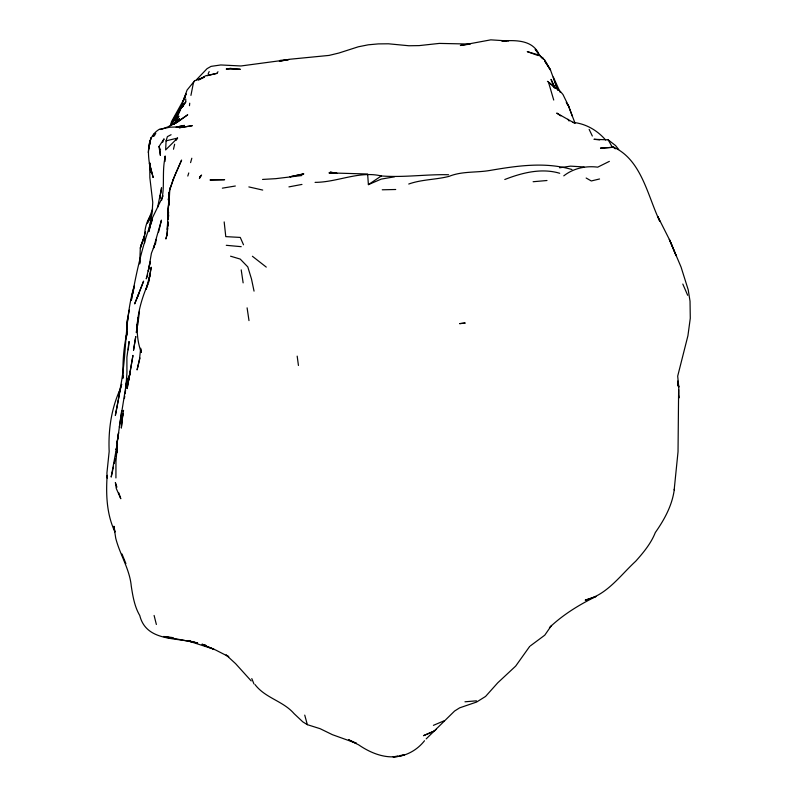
<?xml version="1.0" encoding="UTF-8"?>
<svg xmlns="http://www.w3.org/2000/svg" width="797" height="797" viewBox="0 0 797 797"><rect width="100%" height="100%" fill="white"/><g stroke="black" fill="none" stroke-linecap="round" stroke-linejoin="round"><path stroke-width="1.2" d="M115.924 477.951L115.963 461.184L117.438 444.377L117.059 452.746M160.207 198.602L160.277 195.116L160.167 197.497M168.974 204.241L169.871 187.972L168.356 200.077L169.233 192.207L168.854 204.929M164.999 161.502L165.178 155.983L165.049 158.175L165.208 156.929C161.831 171.156 164.959 185.88 161.711 200.117M107.157 475.381C105.881 494.548 106.609 514.314 114.997 531.988L113.901 526.229L115.724 538.174C119.829 554.503 129.692 569.058 131.266 586.094C132.81 596.106 134.563 606.696 139.764 615.513C146.02 640.658 174.085 637.62 193.701 642.103M167.898 226.049L168.057 221.915L166.952 234.956L165.866 238.99L166.842 235.414M134.205 286.103C123.565 321.55 127.669 359.158 118.723 394.864L121.622 384.423L118.723 394.864L119.968 389.703C111.172 409.12 108.223 430.35 109.169 451.5L106.908 473.109L107.206 478.061M166.075 140.85L165.646 149.916L177.572 138.06L166.075 140.85L167.38 136.636L171.076 134.723M126.833 335.846L127.331 319.896L129.413 309.973M168.287 219.394L168.546 214.572M167.749 222.742L167.27 229.636L168.854 197.208L168.864 205.148M139.545 262.9L139.714 260.619L139.714 263.937M168.028 219.195L168.595 212.092M674.162 489.926L678.028 451.799L678.626 389.663M128.297 349.823L129.054 341.495L126.892 357.305L126.932 372.996L125.866 387.681L127.151 378.137L119.331 427.033M127.062 324.947L127.859 316.738L126.544 330.376M167.749 228.271L166.952 234.956M189.467 105.692L189.716 103.182M122.877 378.455L123.127 376.045M137.911 317.794L136.367 332.688L137.263 324.13M140.68 348.219L139.565 358.73L137.074 369.928L139.963 357.953M167.559 225.103L167.818 222.662M168.207 219.006L168.595 215.349M160.914 193.362L161.562 187.763L157.597 207.469M137.722 325.355L139.455 311.398M125.906 387.85L126.315 384.672M149.966 162.986L150.802 172.282C148.451 157.965 144.456 138.499 159.111 129.403M149.836 141.278L148.272 152.506M121.672 410.664L116.223 449.647L111.181 477.064L112.736 470.32M124.402 398.6L124.74 396.179M125.089 393.758L125.607 390.122M131.356 300.09L131.864 296.673M149.228 227.852L152.127 212.978L152.755 202.358L149.866 177.761L149.726 163.475M127.151 332.14C123.645 347.014 122.479 362.406 123.136 377.668M116.392 451.899L116.76 449.558M130.09 371.95L129.204 377.399L132.96 355.392L127.141 388.627L130.09 371.95L128.098 383.118M149.248 279.159L151.221 267.204L148.401 282.915L150.055 274.477L146.08 289.271L147.963 283.951C138.728 305.241 132.89 329.928 141.278 352.423L140.999 349.196M149.368 145.482L148.77 148.979L150.912 137.742L149.587 144.377M131.395 300.031L133.029 290.417L132.053 295.627M118.574 398.849L120.148 389.623L115.346 415.506L118.374 399.994M121.453 422.29L123.515 410.325L123.376 411.132M155.465 244.002L156.252 239.409M114.24 463.535L115.117 458.883M115.545 456.551L115.983 454.23M150.125 262.721L148.302 271.119L151.41 253.267L155.246 243.434L153.383 248.544L161.462 220.121L158.593 232.027M125.567 339.313L127.131 332.249M112.985 469.194L113.493 466.932M674.332 489.219C672.289 505.298 664.469 519.495 655.313 532.545C651.049 543.405 643.418 552.59 635.717 561.218C620.205 575.464 606.786 595.1 585.217 600.111L596.146 596.425C579.26 604.704 563.15 614.577 549.432 627.568M190.931 95.401L193.462 82.639L194.667 80.726L204.421 77.09L198.304 80.168M173.487 149.248L174.643 144.237M134.374 286.502L132.382 294.81C137.054 269.047 143.091 243.244 152.496 218.806L150.812 224.654M150.364 261.426L146.24 278.86L147.744 275.045M188.759 172.949L187.803 176.057M137.114 297.948L143.609 281.112L134.653 303.906L138.808 293.784M170.339 125.777L171.594 121.463L185.143 97.075M190.583 162.628L191.818 158.234M149.706 144.317L150.374 141.976M150.135 226.986L148.79 231.658L151.36 220.072L163.086 195.903M145.582 231.937L140.312 248.176L139.694 263.299M182.533 106.688L183.479 103.769L182.383 107.007L185.771 101.886L185.741 98.928M171.465 125.298L175.141 116.472L179.843 109.647M149.109 220.39L151.081 215.001M186.01 94.185L183.25 100.741L187.056 90.091L194.667 80.726M152.635 208.904L147.455 223.07L150.304 216.017C145.114 223.977 143.948 233.511 144.715 242.786M186.06 94.016L179.395 111.271L181.786 105.234L176.824 115.784L181.178 107.087M183.25 100.741L184.386 97.732M162.678 142.225L164.062 138.847L158.982 146.558L160.396 155.405L160.067 151.121M153.173 136.297L154.13 134.006L153.183 135.998M171.744 125.059L173.178 121.662M174.135 119.391L175.091 117.129L173.178 120.237L176.535 115.087M208.166 73.882L209.173 71.571M174.154 124.013L180.959 108.492L185.771 101.886M178.149 112.895L174.194 120.457L177.582 112.785L181.138 106.967M171.136 124.382L176.755 114.081M154.249 136.028L155.794 133.229M174.334 124.262L178.887 116.173L174.055 124.212M207.061 75.725L216.914 73.364L217.98 71.72M175.988 140.382L177.572 138.06M551.534 625.426L544.769 635.179L530.184 646.008M529.567 646.596L515.679 666.093L497.756 682.8L485.562 696.448L476.576 702.057L459.66 707.836L454.589 711.034L426.166 738.909M175.619 123.465L179.604 118.693L175.42 123.276M196.46 79.77L207.061 68.662L211.036 66.38L220.799 64.956L240.953 65.972L280.195 60.711M424.522 740.732C416.951 750.405 405.474 756.642 393.12 756.891L397.603 756.054M177.163 122.389L187.713 114.788L176.017 122.738L178.847 120.795M436.288 729.235L434.455 730.959L423.486 735.671L434.544 730.889M335.637 173.377L328.952 172.879L367.636 174.005L368.393 184.635L381.305 175.948C403.71 177.701 426.136 174.184 448.601 174.742M563.778 175.858C573.392 168.306 585.695 165.617 597.71 167.161L609.356 161.373M199.389 79.391L205.646 75.775L216.914 73.364M178.04 121.353L167.948 126.843L161.094 129.473L159.539 129.303L169.92 127.211L182.862 126.753L179.445 127.092M368.393 184.635L381.265 179.096L394.555 176.795M433.409 725.34L444.268 720.747M504.78 179.504C522.015 172.77 541.482 167.808 559.713 173.278M408.741 184.027C421.752 179.375 435.68 179.773 448.98 176.396C461.961 171.076 476.028 172.8 489.597 170.508C516.775 165.866 544.849 161.582 571.967 169.522M599.553 178.976L591.294 180.959L586.154 178.02M176.127 127.171L184.406 125.428L176.635 127.062M288.942 186.887L301.963 184.426M399.845 755.626L404.328 754.789C388.597 760.368 371.761 753.862 358.67 744.856L348.538 739.805M288.703 59.606L279.378 61.239L289.191 59.317L329.061 55.411L338.864 53.04L358.351 46.784L368.264 44.811L378.306 43.895L388.448 43.795L408.941 45.758L419.142 45.608L439.376 43.407L470.27 44.064L460.347 45.479L490.783 39.85L508.546 40.986M222.343 188.162L235.344 186.01M559.584 167.788L570.532 166.135L584.071 166.962M301.834 175.529L275.712 178.667L262.552 179.435M315.064 182.364C337.44 182.324 359.009 170.618 381.305 175.948M280.036 60.413L288.644 59.526M613.77 147.236L600.51 148.182L613.77 147.236C641.675 160.167 647.612 195.942 659.826 221.347L657.834 216.605L669.331 239.409L681.066 267.075L688.209 289.789L690.033 301.196L690.282 318.272L687.921 335.736L677.689 376.144L678.765 387.093L678.815 398.062L678.665 395.661M533.113 181.726L546.991 180.511M464.98 701.798L476.437 700.822M382.251 189.796L395.72 189.497M506.364 41.036L501.801 40.946C514.832 40.159 531.948 39.661 538.633 53.538L535.215 49.434L541.88 57.992M618.701 149.497L615.593 145.592L608.171 139.844L593.974 139.286L599.713 139.903M173.158 637.72L165.726 637.381L172.431 637.759M226.278 245.307L241.212 246.671M172.162 637.51L163.724 636.494L197.676 642.97L189.895 641.276M336.782 173.258L330.197 172.152L337.021 173.387M248.853 186.916L262.711 190.065M190.403 641.256L192.605 641.824M189.696 641.127L194.398 642.372M188.839 641.117L213.905 649.206L204.331 645.381M230.562 256.196L240.216 259.075L247.797 266.905L251.493 279L254.044 291.124M572.625 122.349L572.674 122.369C585.616 123.505 597.222 130.27 605.61 139.973M205.068 645.201L205.885 645.45L202.348 644.315M255 684.543C265.232 698.112 283.164 700.981 294.083 713.644L302.81 721.863L307.333 724.662L320.085 728.677L332.429 734.695L356.428 743.312L348.747 739.795M202.02 644.215L204.052 644.873M204.231 645.321L215.549 649.963L228.769 656.708L226.139 654.965L235.603 663.662L251.185 680.907M574.268 123.017L556.724 113.094L560.789 115.894M538.244 55.601L527.265 51.626L539.111 55.132L544.779 60.084L550.498 70.006L557.751 90.141L553.337 77.07L560.261 92.412M266.278 267.105L252.4 256.265M547.419 81.324L555.36 87.869L552.998 85.658L554.254 87.77M615.374 148.83L611.727 146.17L608.171 139.844M544.939 61.269L550.498 70.006L544.829 61.249M567.932 119.301L569.068 121.014M566.787 103.281L568.749 106.31L572.316 116.103M566.259 102.434L568.749 106.31M589.152 129.393L592.34 136.018M555.26 88.397L551.016 79.391L554.104 86.474M158.982 146.558L160.576 150.015M243.513 244.799L240.266 237.426L225.78 236.629L224.176 221.915M682.81 284.051L687.681 295.298M121.981 553.985L125.906 563.599M251.792 678.596L253.934 683.866M575.105 123.336L568.072 104.975L563.011 94.564L560.411 91.466L548.466 82.121L553.726 100.043M116.92 487.156L115.376 482.534L116.312 488.571L120.785 498.713L118.853 492.935M307.333 724.662L304.743 715.118M154.1 615.453L156.371 624.479M677.759 382.351L678.765 387.093L677.829 381.245L678.108 386.057M247.1 307.851L248.993 320.603M241.212 269.864L243.135 282.875M297.181 356.12L298.437 365.464M677.829 381.245L678.287 386.057M168.028 209.621L167.828 219.175L168.565 205.148L168.028 209.621M122.29 418.654L121.323 428.079L122.977 413.474L122.29 418.654M118.594 432.741L116.93 443.521L118.594 432.741M135.749 336.603L133.537 350.192L135.749 336.603M116.452 448.352L116.223 449.647L116.452 448.352M141.238 244.649L140.312 248.176L144.576 236.211L141.238 244.649M199.848 176.864L199.419 178.498L201.571 175.061L199.848 176.864M173.049 179.684L169.98 189.038L174.852 175.39L181.596 160.067L173.049 179.684M302.74 174.075L289.959 176.795L303.806 173.895L302.74 174.075M230.213 68.383L226.228 69.04L240.315 69.289L230.213 68.383M192.097 125.727L179.395 127.719L192.097 125.727M465.03 323.054L459.72 323.622L465.03 323.054M211.494 179.843L209.99 179.992L224.624 179.694L211.494 179.843M543.624 59.317L542.299 57.364L543.564 59.307M671.522 244.271L669.331 239.409L676.145 255.737L671.522 244.271M153.134 177.472L149.447 163.355L153.134 177.472"/></g></svg>
